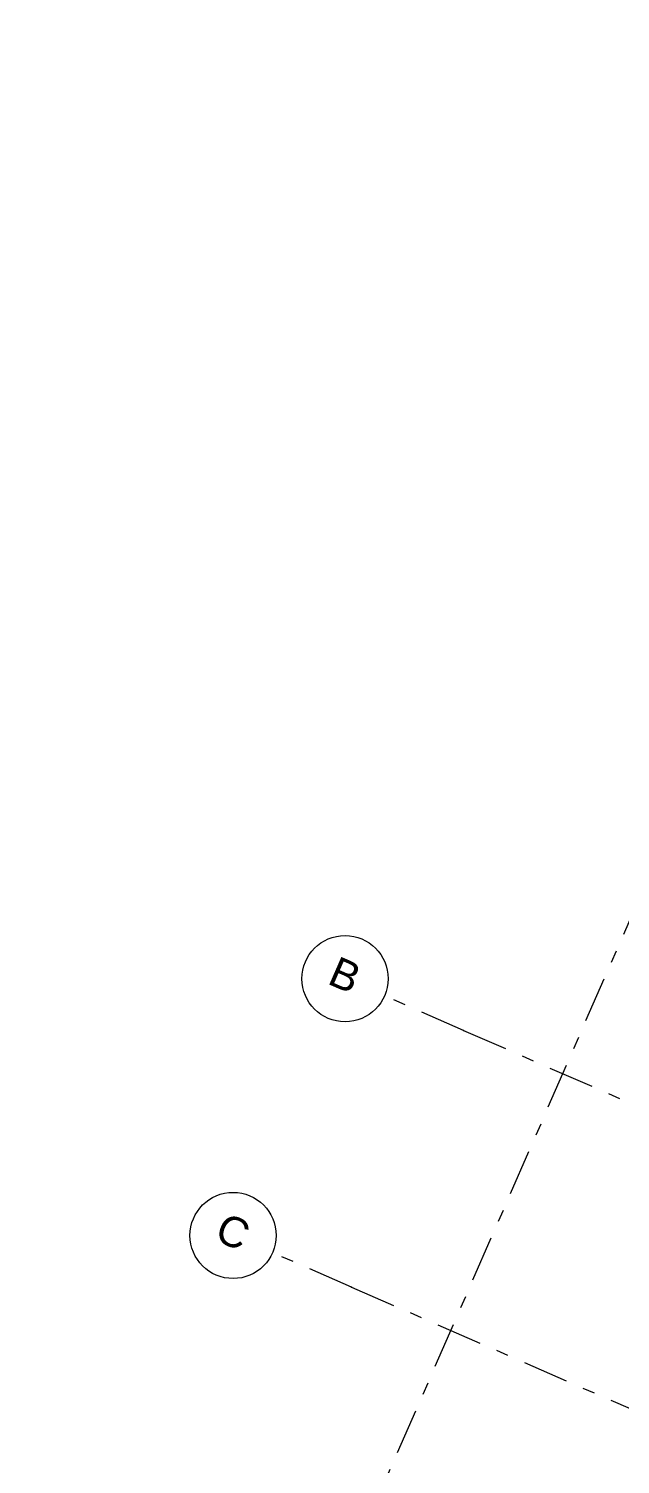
# Model space of a CAD drawing. Header units: millimetres. Extents: x -35034 to 431752, y -71616 to 25069.
# Drawn here: x -533 to 6330, y 6379 to 23036 of the extents above; entities that cross this region are included whole.
import ezdxf
from ezdxf.enums import TextEntityAlignment as Align

# ---------------------------------------------------------------- set-up
doc = ezdxf.new("R2010")
doc.units = ezdxf.units.MM
doc.header["$MEASUREMENT"] = 0
doc.linetypes.add('Double Dashed', pattern=[1093.611073, 529.166651, -211.666656, 141.111112, -211.666656])
doc.layers.add('A-05-M_Gross_Int_Circulation', color=7, linetype='Continuous')
doc.layers.add('A-15-MG_Structural_Grid', color=7, linetype='Continuous')
doc.layers.add('A-05-M_Gross_Int_Circulation_Pen_No__74', color=7, linetype='Continuous', lineweight=20, true_color=0x606060)
doc.layers.add('A-15-MG_Structural_Grid_Pen_No__163', color=7, linetype='Continuous', lineweight=0, true_color=0x750077)
doc.layers.add('ArchiCAD Zone Stamps_Pen_No__6', color=7, linetype='Continuous', lineweight=35)
doc.styles.add('GENERATED_STYLE_2', font='')
doc.styles.add('GENERATED_STYLE_3', font='')
doc.styles.add('GENERATED_STYLE_4', font='')
doc.styles.get('GENERATED_STYLE_2').set_extended_font_data('Arial', bold=True)
doc.styles.get('GENERATED_STYLE_3').set_extended_font_data('Arial')
doc.styles.get('GENERATED_STYLE_4').set_extended_font_data('Swis721 BT')

# ---------------------------------------------------------------- blocks, each defined once
blk = doc.blocks.new('HUB Circulation_INB 3250_20_3', base_point=(7035, 2197))
at = {"layer": 'A-05-M_Gross_Int_Circulation_Pen_No__74', "linetype": 'Continuous'}
for p, q in [((7872, 6613), (7409, 6182)), ((9766, 5787), (7872, 6613)), ((7409, 6182), (7697, 5872)), ((7697, 5872), (4481, -1503)), ((6202, -2385), (9766, 5787)), ((4481, -1503), (4771, -1629)), ((4771, -1629), (4722, -1740)), ((4722, -1740), (6202, -2385))]:
    blk.add_line(p, q, dxfattribs=at)
at = {"layer": 'ArchiCAD Zone Stamps_Pen_No__6'}
for tag, height, style, p in [('ROOM_NAME', 250, 'GENERATED_STYLE_2', (6069, 1128)), ('measuredAreaCode', 200, 'GENERATED_STYLE_3', (6861, 794)), ('DUMMY_650', 200, 'GENERATED_STYLE_3', (7208, 1590)), ('ROOM_NUMBER', 200, 'GENERATED_STYLE_3', (6501, 951)), ('DUMMY_651', 133, 'GENERATED_STYLE_3', (7330, 1885)), ('DUMMY_649', 200, 'GENERATED_STYLE_3', (6995, 1101))]:
    blk.add_attdef(tag, text='', height=height, rotation=66.4404, dxfattribs=dict(at, style=style)).set_placement(p, align=Align.TOP_LEFT)
blk = doc.blocks.new('Standard grid marker')
at = {"layer": 'A-15-MG_Structural_Grid_Pen_No__163', "linetype": 'Double Dashed'}
blk.add_line((1000, 0), (29726, 0), dxfattribs=at)
at = {"layer": 'A-15-MG_Structural_Grid_Pen_No__163', "style": 'GENERATED_STYLE_4'}
for tag, p in [('AC_MarkerText_1_0', (-500, 41)), ('AC_MarkerText_1_1', (31226, 41))]:
    blk.add_attdef(tag, text='', height=350, rotation=90, dxfattribs=at).set_placement(p, align=Align.MIDDLE_CENTER)
blk = doc.blocks.new('Standard grid marker_3')
at = {"layer": 'A-15-MG_Structural_Grid_Pen_No__163', "linetype": 'Double Dashed'}
for q in [(0, 0), (74255, 0)]:
    blk.add_line((1000, 0), q, dxfattribs=at)
at = {"layer": 'A-15-MG_Structural_Grid_Pen_No__163', "linetype": 'Continuous'}
blk.add_circle((-500, 0), 500, dxfattribs=at)
at = {"layer": 'A-15-MG_Structural_Grid_Pen_No__163', "linetype": 'Double Dashed'}
blk.add_point((1000, 0), dxfattribs=at)
blk.add_point((1000, 0), dxfattribs=at)
at = {"layer": 'A-15-MG_Structural_Grid_Pen_No__163', "style": 'GENERATED_STYLE_4'}
for tag, p in [('AC_MarkerText_1_0', (-500, 43)), ('AC_MarkerText_1_1', (75755, 43))]:
    blk.add_attdef(tag, text='', height=350, rotation=360, dxfattribs=at).set_placement(p, align=Align.MIDDLE_CENTER)

msp = doc.modelspace()

# ---------------------------------------------------------------- block references
at = {"layer": 'A-05-M_Gross_Int_Circulation', "linetype": 'Continuous'}
ref = msp.add_blockref('HUB Circulation_INB 3250_20_3', (7035, 2197.3), dxfattribs=at)
ref.add_attrib('ROOM_NAME', 'HUB Circulation', dxfattribs={"layer": 'ArchiCAD Zone Stamps_Pen_No__6', "color": 7, "height": 250, "rotation": 66.44041, "style": 'GENERATED_STYLE_2'}).set_placement((6068.5, 1127.7), align=Align.TOP_LEFT)
ref.add_attrib('ROOM_NUMBER', 'INB 3250', dxfattribs={"layer": 'ArchiCAD Zone Stamps_Pen_No__6', "color": 7, "height": 200, "rotation": 66.44041, "style": 'GENERATED_STYLE_3'}).set_placement((6500.7, 950.7), align=Align.TOP_LEFT)
ref.add_attrib('measuredAreaCode', 'A: ', dxfattribs={"layer": 'ArchiCAD Zone Stamps_Pen_No__6', "color": 7, "height": 200, "rotation": 66.44041, "style": 'GENERATED_STYLE_3'}).set_placement((6860.8, 793.7), align=Align.TOP_LEFT)
ref.add_attrib('DUMMY_649', '17.4', dxfattribs={"layer": 'ArchiCAD Zone Stamps_Pen_No__6', "color": 7, "height": 200, "rotation": 66.44041, "style": 'GENERATED_STYLE_3'}).set_placement((6994.8, 1101.1), align=Align.TOP_LEFT)
ref.add_attrib('DUMMY_650', ' m', dxfattribs={"layer": 'ArchiCAD Zone Stamps_Pen_No__6', "color": 7, "height": 200, "rotation": 66.44041, "style": 'GENERATED_STYLE_3'}).set_placement((7208.2, 1590.4), align=Align.TOP_LEFT)
ref.add_attrib('DUMMY_651', '2', dxfattribs={"layer": 'ArchiCAD Zone Stamps_Pen_No__6', "color": 7, "height": 133.3, "rotation": 66.44041, "style": 'GENERATED_STYLE_3'}).set_placement((7330, 1885), align=Align.TOP_LEFT)
at = {"layer": 'A-15-MG_Structural_Grid', "color": 8, "linetype": 'Continuous', "lineweight": 15, "zscale": 1000, "rotation": 246.440411583993}
msp.add_blockref('Standard grid marker', (11348.2, 23952.4), dxfattribs=at)
at = {"layer": 'A-15-MG_Structural_Grid', "color": 8, "linetype": 'Continuous', "lineweight": 15}
ref = msp.add_blockref('Standard grid marker_3', (3595.3, 11813.5), dxfattribs=dict(at, zscale=1000, rotation=336.440411583993))
ref.add_attrib('AC_MarkerText_1', 'B', dxfattribs={"layer": 'A-15-MG_Structural_Grid_Pen_No__163', "color": 216, "true_color": 0x750077, "height": 350, "rotation": 336.44041, "style": 'GENERATED_STYLE_4'}).set_placement((3136.9, 12056.7), align=Align.MIDDLE_CENTER)
ref = msp.add_blockref('Standard grid marker_3', (2296.2, 8834.4), dxfattribs=dict(at, zscale=1000, rotation=336.440411583993))
ref.add_attrib('AC_MarkerText_1', 'C', dxfattribs={"layer": 'A-15-MG_Structural_Grid_Pen_No__163', "color": 216, "true_color": 0x750077, "height": 350, "rotation": 336.44041, "style": 'GENERATED_STYLE_4'}).set_placement((1837.9, 9077.9), align=Align.MIDDLE_CENTER)

doc.saveas('drawing.dxf')
